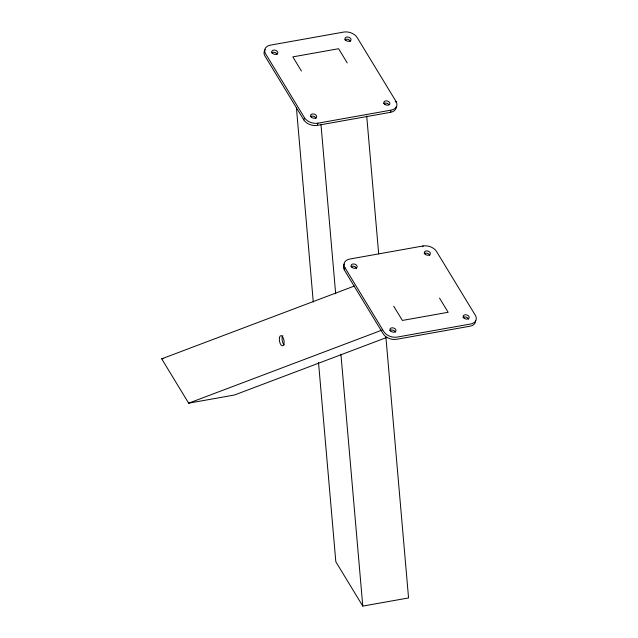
<?xml version="1.0" encoding="UTF-8"?>
<svg xmlns="http://www.w3.org/2000/svg" width="638" height="638" viewBox="0 0 638 638"><rect width="100%" height="100%" fill="white"/><g stroke="black" fill="none" stroke-linecap="round" stroke-linejoin="round"><path stroke-width="0.96" d="M396.318 106.69A10.344 6.962 16.2 0 1 390.512 112.328L317.285 125.375A10.344 6.962 16.2 0 1 303.816 119.912L304.246 118.445M317.501 124.641L317.923 123.174L391.15 110.119A10.344 6.962 16.2 0 0 395.991 101.394L357.16 37.538A10.344 6.962 16.2 0 0 343.691 32.075L270.464 45.131A10.344 6.962 16.2 0 0 265.631 53.855L304.462 117.711A10.344 6.962 16.2 0 0 317.923 123.174M344.552 269.236L344.983 267.761A10.344 6.962 16.2 0 1 349.815 259.036L423.042 245.981A10.344 6.962 16.2 0 1 436.512 251.444L475.342 315.3A10.344 6.962 16.2 0 1 470.501 324.024L397.275 337.079A10.344 6.962 16.2 0 1 383.813 331.616L344.983 267.761M390.512 112.328L390.942 110.852M395.775 102.128L395.991 101.394M422.835 246.723L423.042 245.981M387.027 337.342L234.425 395.018L188.657 403.176L161.701 358.843L354.313 286.055M188.657 403.176L382.194 330.029M161.701 358.843L163.647 358.5M318.522 362.48L335.827 561.767L362.783 606.1L408.551 597.942L385.91 337.175M347.224 62.907L338.595 48.719L292.826 56.87L301.455 71.065M439.518 298.098L448.147 312.285L402.379 320.443L393.75 306.256M303.816 119.912L264.985 56.064A10.344 6.962 16.2 0 1 265.272 49.644M366.714 116.068L378.685 253.892M320.954 124.227L335.668 293.775M340.923 354.257L362.783 606.1M296.407 107.662L313.274 301.997M350.956 266.772A3.102 2.089 16.2 0 1 354.194 266.365A3.102 2.089 16.2 0 1 356.506 268.55M475.661 320.38A10.344 6.962 16.2 0 1 469.863 326.233L396.637 339.28A10.344 6.962 16.2 0 1 383.167 333.818L344.337 269.97A10.344 6.962 16.2 0 1 344.241 264.044M389.778 330.636A3.102 2.089 16.2 0 1 392.856 330.173A3.102 2.089 16.2 0 1 395.289 332.175M463.005 317.588A3.102 2.089 16.2 0 1 466.083 317.118A3.102 2.089 16.2 0 1 468.515 319.128M424.182 253.717A3.102 2.089 16.2 0 1 427.42 253.318A3.102 2.089 16.2 0 1 429.733 255.503M383.661 103.667A3.102 2.089 16.2 0 1 388.917 104.688M344.823 39.827A3.102 2.089 16.2 0 1 347.909 39.357A3.102 2.089 16.2 0 1 350.334 41.366M271.597 52.882A3.102 2.089 16.2 0 1 274.683 52.412A3.102 2.089 16.2 0 1 277.107 54.421M310.435 116.722A3.102 2.089 16.2 0 1 313.673 116.315A3.102 2.089 16.2 0 1 315.985 118.501M284.269 344.983A5.168 2.265 79.9 0 1 282.195 340.405A5.168 2.265 79.9 0 1 282.817 335.652M352.048 267.362A3.102 2.089 16.2 0 0 357.089 267.083A3.102 2.089 16.2 0 0 353.269 263.957A3.102 2.089 16.2 0 0 352.048 267.362M463.874 317.955A3.102 2.089 16.2 0 0 469.05 318.091A3.102 2.089 16.2 0 0 465.652 314.749A3.102 2.089 16.2 0 0 463.874 317.955M390.647 331.01A3.102 2.089 16.2 0 0 395.823 331.146A3.102 2.089 16.2 0 0 392.426 327.804A3.102 2.089 16.2 0 0 390.647 331.01M425.275 254.307A3.102 2.089 16.2 0 0 430.315 254.028A3.102 2.089 16.2 0 0 426.495 250.901A3.102 2.089 16.2 0 0 425.275 254.307M384.754 104.257A3.102 2.089 16.2 0 0 389.794 103.97A3.102 2.089 16.2 0 0 385.974 100.852A3.102 2.089 16.2 0 0 384.754 104.257M272.466 53.249A3.102 2.089 16.2 0 0 277.642 53.385A3.102 2.089 16.2 0 0 274.244 50.043A3.102 2.089 16.2 0 0 272.466 53.249M345.692 40.194A3.102 2.089 16.2 0 0 350.868 40.33A3.102 2.089 16.2 0 0 347.471 36.988A3.102 2.089 16.2 0 0 345.692 40.194M311.527 117.312A3.102 2.089 16.2 0 0 316.568 117.025A3.102 2.089 16.2 0 0 312.748 113.899A3.102 2.089 16.2 0 0 311.527 117.312M279.468 337.574A5.168 2.265 79.9 0 0 282.108 345.796A5.168 2.265 79.9 0 0 283.583 338.866A5.168 2.265 79.9 0 0 279.468 337.574"/></g></svg>
